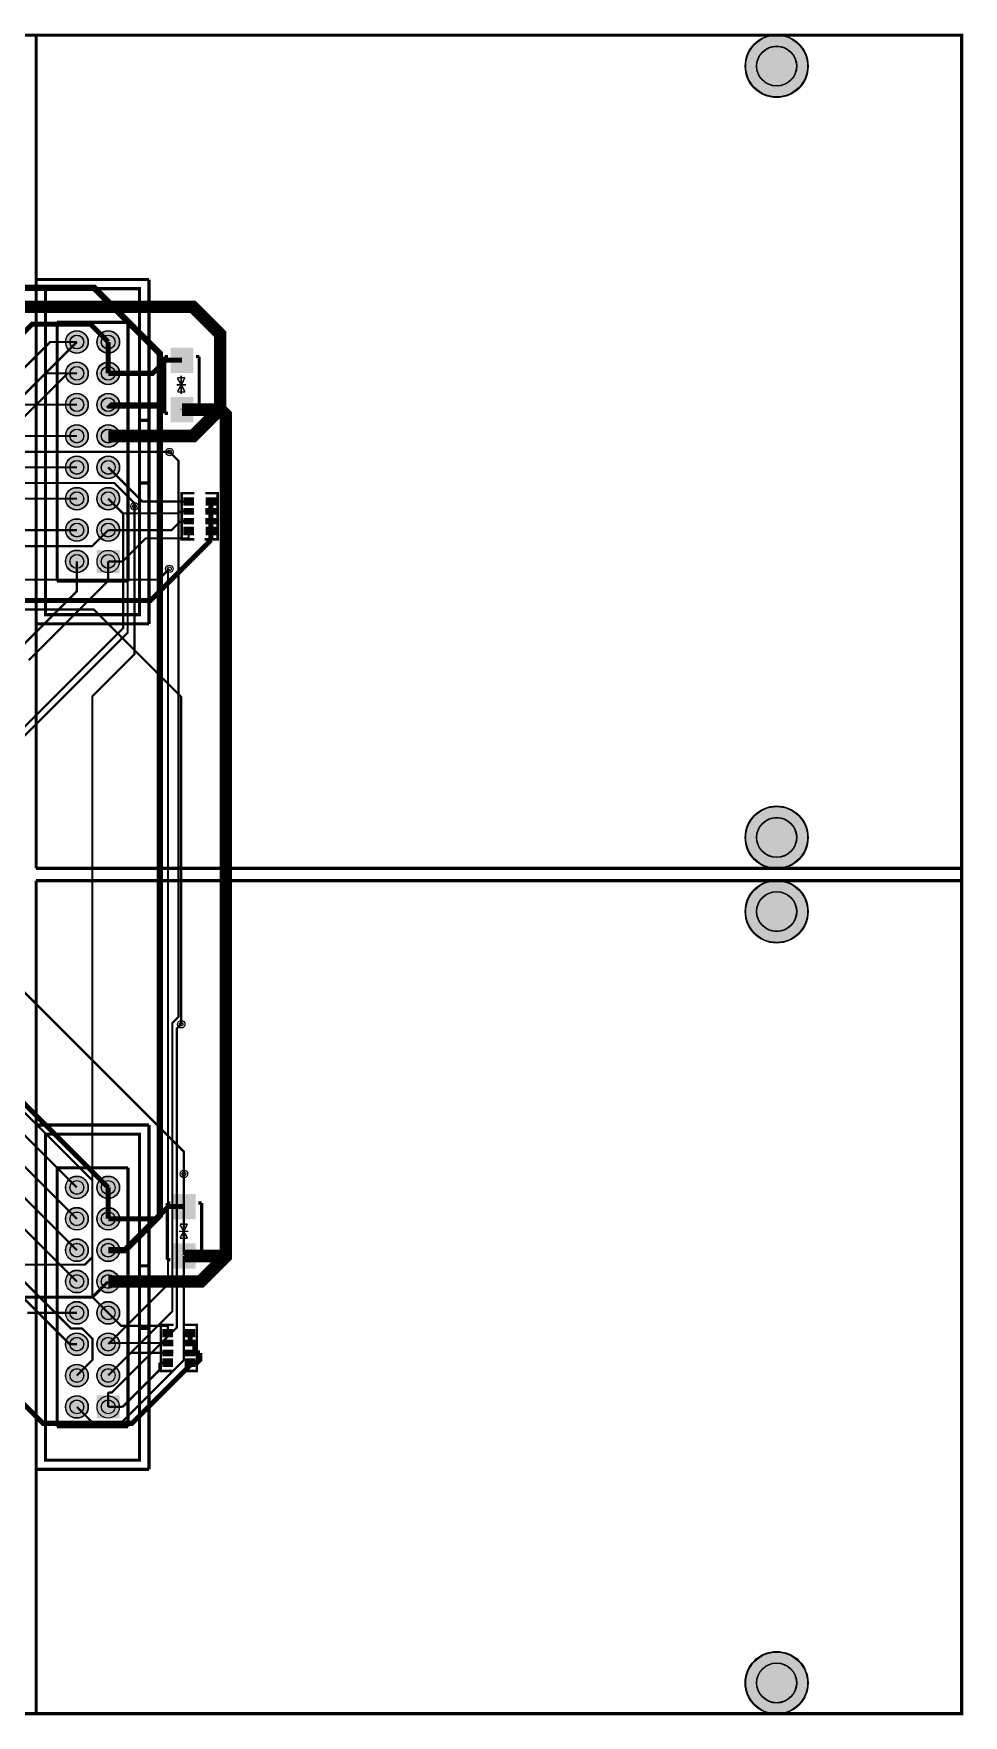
# Model space of a CAD drawing. Header units: millimetres. Extents: x 0 to 210, y -1 to 136.
# Drawn here: x 134.7 to 210.1, y -0.5 to 135.8 of the extents above; entities that cross this region are included whole.
import ezdxf

# ---------------------------------------------------------------- set-up
doc = ezdxf.new("R2010")
doc.units = ezdxf.units.MM
for name, color, linetype, true_color in [('BoardOutLine', 7, 'Continuous', 0xff00ff), ('BottomLayer', 7, 'Continuous', 0x0000ff), ('BottomSolderMaskLayer', 7, 'Continuous', 0xaa00ff), ('Hole', 7, 'Continuous', 0x222222), ('Multi-Layer', 7, 'Continuous', 0xc0c0c0), ('TopLayer', 7, 'Continuous', 0xff0000), ('TopPasteMaskLayer', 7, 'Continuous', 0x808080), ('TopSilkLayer', 7, 'Continuous', 0xffcc00), ('TopSolderMaskLayer', 7, 'Continuous', 0x800080)]:
    doc.layers.add(name, color=color, linetype=linetype, true_color=true_color)

msp = doc.modelspace()

# ---------------------------------------------------------------- hatches: boundary and pattern name
at = {"layer": 'BottomSolderMaskLayer'}
for points in [[(192.37437134874256, 133.1229108458217, 1), (197.47597155194296, 133.1229108458217, 1)], [(137.30127000253995, 110.76858013716026, 1), (139.15207010414017, 110.76858013716026, 1)], [(139.84127508255008, 110.76858013716026, 1), (141.6920751841503, 110.76858013716026, 1)], [(137.30127000253995, 108.22857505715012, 1), (139.15207010414017, 108.22857505715012, 1)], [(139.84127508255008, 108.22857505715012, 1), (141.6920751841503, 108.22857505715012, 1)], [(137.30127000253995, 105.68856997713988, 1), (139.15207010414017, 105.68856997713988, 1)], [(139.84127508255008, 105.68856997713988, 1), (141.6920751841503, 105.68856997713988, 1)], [(137.30127000253995, 103.14856489712975, 1), (139.15207010414017, 103.14856489712975, 1)], [(139.84127508255008, 103.14856489712975, 1), (141.6920751841503, 103.14856489712975, 1)], [(137.30127000253995, 100.60855981711961, 1), (139.15207010414017, 100.60855981711961, 1)], [(139.84127508255008, 100.60855981711961, 1), (141.6920751841503, 100.60855981711961, 1)], [(137.30127000253995, 98.06855473710948, 1), (139.15207010414017, 98.06855473710948, 1)], [(139.84127508255008, 98.06855473710948, 1), (141.6920751841503, 98.06855473710948, 1)], [(137.30127000253995, 95.52854965709923, 1), (139.15207010414017, 95.52854965709923, 1)], [(139.84127508255008, 95.52854965709923, 1), (141.6920751841503, 95.52854965709923, 1)], [(137.30127000253995, 92.9885445770891, 1), (139.15207010414017, 92.9885445770891, 1)], [(139.84127508254983, 92.06314452628908), (139.84127508254983, 93.91394462788924), (141.69207518415033, 93.91394462788924), (141.69207518415033, 92.06314452628908)], [(192.37437134874256, 70.6227838455676, 1), (197.47597155194296, 70.6227838455676, 1)], [(192.37437134874256, 64.61770383540761, 1), (197.47597155194296, 64.61770383540761, 1)], [(137.30127000253995, 42.26464312928624, 1), (139.15207010414017, 42.26464312928624, 1)], [(139.84127508255008, 42.26464312928624, 1), (141.6920751841503, 42.26464312928624, 1)], [(137.30127000253995, 39.72463804927611, 1), (139.15207010414017, 39.72463804927611, 1)], [(139.84127508255008, 39.72463804927611, 1), (141.6920751841503, 39.72463804927611, 1)], [(137.30127000253995, 37.18463296926598, 1), (139.15207010414017, 37.18463296926598, 1)], [(139.84127508255008, 37.18463296926598, 1), (141.6920751841503, 37.18463296926598, 1)], [(137.30127000253995, 34.64462788925573, 1), (139.15207010414017, 34.64462788925573, 1)], [(139.84127508255008, 34.64462788925573, 1), (141.6920751841503, 34.64462788925573, 1)], [(137.30127000253995, 32.1046228092456, 1), (139.15207010414017, 32.1046228092456, 1)], [(139.84127508255008, 32.1046228092456, 1), (141.6920751841503, 32.1046228092456, 1)], [(137.30127000253995, 29.564617729235465, 1), (139.15207010414017, 29.564617729235465, 1)], [(139.84127508255008, 29.564617729235465, 1), (141.6920751841503, 29.564617729235465, 1)], [(137.30127000253995, 27.024612649225332, 1), (139.15207010414017, 27.024612649225332, 1)], [(139.84127508255008, 27.024612649225332, 1), (141.6920751841503, 27.024612649225332, 1)], [(137.30127000253995, 24.484607569215086, 1), (139.15207010414017, 24.484607569215086, 1)], [(139.84127508254983, 23.55920751841495), (139.84127508254983, 25.41000762001522), (141.69207518415033, 25.41000762001522), (141.69207518415033, 23.55920751841495)], [(192.37360934721858, 2.1185928371857017, 1), (197.47520955041898, 2.1185928371857017, 1)]]:
    msp.add_hatch(color=256, dxfattribs=at).paths.add_polyline_path(points)
at = {"layer": 'Multi-Layer'}
for points in [[(137.32667005334005, 110.76858013716026, 1), (139.12667005334006, 110.76858013716026, 1)], [(139.86667513335018, 110.76858013716026, 1), (141.6666751333502, 110.76858013716026, 1)], [(137.32667005334005, 108.22857505715012, 1), (139.12667005334006, 108.22857505715012, 1)], [(139.86667513335018, 108.22857505715012, 1), (141.6666751333502, 108.22857505715012, 1)], [(137.32667005334005, 105.68856997713988, 1), (139.12667005334006, 105.68856997713988, 1)], [(139.86667513335018, 105.68856997713988, 1), (141.6666751333502, 105.68856997713988, 1)], [(137.32667005334005, 103.14856489712975, 1), (139.12667005334006, 103.14856489712975, 1)], [(139.86667513335018, 103.14856489712975, 1), (141.6666751333502, 103.14856489712975, 1)], [(137.32667005334005, 100.60855981711961, 1), (139.12667005334006, 100.60855981711961, 1)], [(139.86667513335018, 100.60855981711961, 1), (141.6666751333502, 100.60855981711961, 1)], [(137.32667005334005, 98.06855473710948, 1), (139.12667005334006, 98.06855473710948, 1)], [(139.86667513335018, 98.06855473710948, 1), (141.6666751333502, 98.06855473710948, 1)], [(137.32667005334005, 95.52854965709923, 1), (139.12667005334006, 95.52854965709923, 1)], [(139.86667513335018, 95.52854965709923, 1), (141.6666751333502, 95.52854965709923, 1)], [(137.32667005334005, 92.9885445770891, 1), (139.12667005334006, 92.9885445770891, 1)], [(139.8666751333501, 92.08854457708912), (139.8666751333501, 93.88854457708919), (141.66667513335028, 93.88854457708919), (141.66667513335028, 92.08854457708912)], [(137.32667005334005, 42.26464312928624, 1), (139.12667005334006, 42.26464312928624, 1)], [(139.86667513335018, 42.26464312928624, 1), (141.6666751333502, 42.26464312928624, 1)], [(137.32667005334005, 39.72463804927611, 1), (139.12667005334006, 39.72463804927611, 1)], [(139.86667513335018, 39.72463804927611, 1), (141.6666751333502, 39.72463804927611, 1)], [(137.32667005334005, 37.18463296926598, 1), (139.12667005334006, 37.18463296926598, 1)], [(139.86667513335018, 37.18463296926598, 1), (141.6666751333502, 37.18463296926598, 1)], [(137.32667005334005, 34.64462788925573, 1), (139.12667005334006, 34.64462788925573, 1)], [(139.86667513335018, 34.64462788925573, 1), (141.6666751333502, 34.64462788925573, 1)], [(137.32667005334005, 32.1046228092456, 1), (139.12667005334006, 32.1046228092456, 1)], [(139.86667513335018, 32.1046228092456, 1), (141.6666751333502, 32.1046228092456, 1)], [(137.32667005334005, 29.564617729235465, 1), (139.12667005334006, 29.564617729235465, 1)], [(139.86667513335018, 29.564617729235465, 1), (141.6666751333502, 29.564617729235465, 1)], [(137.32667005334005, 27.024612649225332, 1), (139.12667005334006, 27.024612649225332, 1)], [(139.86667513335018, 27.024612649225332, 1), (141.6666751333502, 27.024612649225332, 1)], [(137.32667005334005, 24.484607569215086, 1), (139.12667005334006, 24.484607569215086, 1)], [(139.8666751333501, 23.58460756921511), (139.8666751333501, 25.384607569215063), (141.66667513335028, 25.384607569215063), (141.66667513335028, 23.58460756921511)]]:
    msp.add_hatch(color=256, dxfattribs=at).paths.add_polyline_path(points)
at = {"layer": 'TopLayer'}
for points in [[(147.63568707137415, 110.28877317754643), (147.63568707137415, 108.28877317754632), (145.83568707137397, 108.28877317754632), (145.83568707137397, 110.28877317754643)], [(147.63568707137415, 106.28877317754643), (147.63568707137415, 104.28877317754632), (145.83568707137397, 104.28877317754632), (145.83568707137397, 106.28877317754643)], [(146.88351536703067, 97.5211836423673), (146.88351536703067, 98.17117094234186), (147.68351536703062, 98.17117094234186), (147.68351536703062, 97.5211836423673)], [(148.68346456692916, 97.5211836423673), (148.68346456692916, 98.17117094234186), (149.48346456692911, 98.17117094234186), (149.48346456692911, 97.5211836423673)], [(146.88351536703067, 96.79631699263393), (146.88351536703067, 97.29634239268478), (147.68351536703062, 97.29634239268478), (147.68351536703062, 96.79631699263393)], [(148.68346456692916, 96.79631699263393), (148.68346456692916, 97.29634239268478), (149.48346456692911, 97.29634239268478), (149.48346456692911, 96.79631699263393)], [(146.88351536703067, 95.99621539243083), (146.88351536703067, 96.49624079248156), (147.68351536703062, 96.49624079248156), (147.68351536703062, 95.99621539243083)], [(146.88351536703067, 95.12138684277363), (146.88351536703067, 95.7713741427483), (147.68351536703062, 95.7713741427483), (147.68351536703062, 95.12138684277363)], [(148.68346456692916, 95.99621539243083), (148.68346456692916, 96.49624079248156), (149.48346456692911, 96.49624079248156), (149.48346456692911, 95.99621539243083)], [(148.68346456692916, 95.12138684277363), (148.68346456692916, 95.7713741427483), (149.48346456692911, 95.7713741427483), (149.48346456692911, 95.12138684277363)], [(147.83888747777496, 41.708636017272056), (147.83888747777496, 39.708636017272056), (146.03888747777478, 39.708636017272056), (146.03888747777478, 41.708636017272056)], [(147.83888747777496, 37.708636017272056), (147.83888747777496, 35.70863601727194), (146.03888747777478, 35.70863601727194), (146.03888747777478, 37.708636017272056)], [(145.19441198882373, 30.13484886969775), (145.19441198882373, 30.784836169672303), (145.9944119888239, 30.784836169672303), (145.9944119888239, 30.13484886969775)], [(146.99436118872222, 30.13484886969775), (146.99436118872222, 30.784836169672303), (147.7943611887224, 30.784836169672303), (147.7943611887224, 30.13484886969775)], [(145.19441198882373, 29.40998221996449), (145.19441198882373, 29.91000762001522), (145.9944119888239, 29.91000762001522), (145.9944119888239, 29.40998221996449)], [(145.19441198882373, 28.60988061976127), (145.19441198882373, 29.109906019812), (145.9944119888239, 29.109906019812), (145.9944119888239, 28.60988061976127)], [(146.99436118872222, 29.40998221996449), (146.99436118872222, 29.91000762001522), (147.7943611887224, 29.91000762001522), (147.7943611887224, 29.40998221996449)], [(146.99436118872222, 28.60988061976127), (146.99436118872222, 29.109906019812), (147.7943611887224, 29.109906019812), (147.7943611887224, 28.60988061976127)], [(145.19441198882373, 27.73505207010419), (145.19441198882373, 28.38503937007863), (145.9944119888239, 28.38503937007863), (145.9944119888239, 27.73505207010419)], [(146.99436118872222, 27.73505207010419), (146.99436118872222, 28.38503937007863), (147.7943611887224, 28.38503937007863), (147.7943611887224, 27.73505207010419)]]:
    msp.add_hatch(color=256, dxfattribs=at).paths.add_polyline_path(points)
at = {"layer": 'TopPasteMaskLayer'}
for points in [[(147.63568707137415, 110.28877317754643), (147.63568707137415, 108.28877317754632), (145.83568707137397, 108.28877317754632), (145.83568707137397, 110.28877317754643)], [(147.63568707137415, 106.28877317754643), (147.63568707137415, 104.28877317754632), (145.83568707137397, 104.28877317754632), (145.83568707137397, 106.28877317754643)], [(146.88351536703067, 97.5211836423673), (146.88351536703067, 98.17117094234186), (147.68351536703062, 98.17117094234186), (147.68351536703062, 97.5211836423673)], [(148.68346456692916, 97.5211836423673), (148.68346456692916, 98.17117094234186), (149.48346456692911, 98.17117094234186), (149.48346456692911, 97.5211836423673)], [(146.88351536703067, 96.79631699263393), (146.88351536703067, 97.29634239268478), (147.68351536703062, 97.29634239268478), (147.68351536703062, 96.79631699263393)], [(148.68346456692916, 96.79631699263393), (148.68346456692916, 97.29634239268478), (149.48346456692911, 97.29634239268478), (149.48346456692911, 96.79631699263393)], [(146.88351536703067, 95.99621539243083), (146.88351536703067, 96.49624079248156), (147.68351536703062, 96.49624079248156), (147.68351536703062, 95.99621539243083)], [(146.88351536703067, 95.12138684277363), (146.88351536703067, 95.7713741427483), (147.68351536703062, 95.7713741427483), (147.68351536703062, 95.12138684277363)], [(148.68346456692916, 95.99621539243083), (148.68346456692916, 96.49624079248156), (149.48346456692911, 96.49624079248156), (149.48346456692911, 95.99621539243083)], [(148.68346456692916, 95.12138684277363), (148.68346456692916, 95.7713741427483), (149.48346456692911, 95.7713741427483), (149.48346456692911, 95.12138684277363)], [(147.83888747777496, 41.708636017272056), (147.83888747777496, 39.708636017272056), (146.03888747777478, 39.708636017272056), (146.03888747777478, 41.708636017272056)], [(147.83888747777496, 37.708636017272056), (147.83888747777496, 35.70863601727194), (146.03888747777478, 35.70863601727194), (146.03888747777478, 37.708636017272056)], [(145.19441198882373, 30.13484886969775), (145.19441198882373, 30.784836169672303), (145.9944119888239, 30.784836169672303), (145.9944119888239, 30.13484886969775)], [(146.99436118872222, 30.13484886969775), (146.99436118872222, 30.784836169672303), (147.7943611887224, 30.784836169672303), (147.7943611887224, 30.13484886969775)], [(145.19441198882373, 29.40998221996449), (145.19441198882373, 29.91000762001522), (145.9944119888239, 29.91000762001522), (145.9944119888239, 29.40998221996449)], [(145.19441198882373, 28.60988061976127), (145.19441198882373, 29.109906019812), (145.9944119888239, 29.109906019812), (145.9944119888239, 28.60988061976127)], [(146.99436118872222, 29.40998221996449), (146.99436118872222, 29.91000762001522), (147.7943611887224, 29.91000762001522), (147.7943611887224, 29.40998221996449)], [(146.99436118872222, 28.60988061976127), (146.99436118872222, 29.109906019812), (147.7943611887224, 29.109906019812), (147.7943611887224, 28.60988061976127)], [(145.19441198882373, 27.73505207010419), (145.19441198882373, 28.38503937007863), (145.9944119888239, 28.38503937007863), (145.9944119888239, 27.73505207010419)], [(146.99436118872222, 27.73505207010419), (146.99436118872222, 28.38503937007863), (147.7943611887224, 28.38503937007863), (147.7943611887224, 27.73505207010419)]]:
    msp.add_hatch(color=256, dxfattribs=at).paths.add_polyline_path(points)
at = {"layer": 'TopSolderMaskLayer'}
for points in [[(192.37437134874256, 133.1229108458217, 1), (197.47597155194296, 133.1229108458217, 1)], [(137.30127000253995, 110.76858013716026, 1), (139.15207010414017, 110.76858013716026, 1)], [(139.84127508255008, 110.76858013716026, 1), (141.6920751841503, 110.76858013716026, 1)], [(137.30127000253995, 108.22857505715012, 1), (139.15207010414017, 108.22857505715012, 1)], [(139.84127508255008, 108.22857505715012, 1), (141.6920751841503, 108.22857505715012, 1)], [(147.65854711709426, 110.31699545621325), (147.65854711709426, 108.2605508988795), (145.81282702565386, 108.2605508988795), (145.81282702565386, 110.31699545621325)], [(137.30127000253995, 105.68856997713988, 1), (139.15207010414017, 105.68856997713988, 1)], [(139.84127508255008, 105.68856997713988, 1), (141.6920751841503, 105.68856997713988, 1)], [(147.65854711709426, 106.31699545621325), (147.65854711709426, 104.2605508988795), (145.81282702565386, 104.2605508988795), (145.81282702565386, 106.31699545621325)], [(137.30127000253995, 103.14856489712975, 1), (139.15207010414017, 103.14856489712975, 1)], [(139.84127508255008, 103.14856489712975, 1), (141.6920751841503, 103.14856489712975, 1)], [(137.30127000253995, 100.60855981711961, 1), (139.15207010414017, 100.60855981711961, 1)], [(139.84127508255008, 100.60855981711961, 1), (141.6920751841503, 100.60855981711961, 1)], [(137.30127000253995, 98.06855473710948, 1), (139.15207010414017, 98.06855473710948, 1)], [(139.84127508255008, 98.06855473710948, 1), (141.6920751841503, 98.06855473710948, 1)], [(146.85225040668502, 97.50055456885116), (146.85225040668502, 98.19181614492254), (147.71477238706893, 98.19181614492254), (147.71477238706893, 97.50055456885116)], [(148.65220754689085, 97.50055456885116), (148.65220754689085, 98.19181614492254), (149.51472952727454, 98.19181614492254), (149.51472952727454, 97.50055456885116)], [(146.84287012444997, 96.78044921896287), (146.84287012444997, 97.31222629542037), (147.72415028701016, 97.31222629542037), (147.72415028701016, 96.78044921896287)], [(148.64282964694962, 96.78044921896287), (148.64282964694962, 97.31222629542037), (149.5241098095098, 97.31222629542037), (149.5241098095098, 96.78044921896287)], [(137.30127000253995, 95.52854965709923, 1), (139.15207010414017, 95.52854965709923, 1)], [(139.84127508255008, 95.52854965709923, 1), (141.6920751841503, 95.52854965709923, 1)], [(146.84287012444997, 95.98033148969523), (146.84287012444997, 96.51210856615262), (147.72415028701016, 96.51210856615262), (147.72415028701016, 95.98033148969523)], [(146.85225040668502, 95.10075776925748), (146.85225040668502, 95.79201934532898), (147.71477238706893, 95.79201934532898), (147.71477238706893, 95.10075776925748)], [(148.64282964694962, 95.98033148969523), (148.64282964694962, 96.51210856615262), (149.5241098095098, 96.51210856615262), (149.5241098095098, 95.98033148969523)], [(148.65220754689085, 95.10075776925748), (148.65220754689085, 95.79201934532898), (149.51472952727454, 95.79201934532898), (149.51472952727454, 95.10075776925748)], [(137.30127000253995, 92.9885445770891, 1), (139.15207010414017, 92.9885445770891, 1)], [(139.84127508254983, 92.06314452628908), (139.84127508254983, 93.91394462788924), (141.69207518415033, 93.91394462788924), (141.69207518415033, 92.06314452628908)], [(192.37437134874256, 70.6227838455676, 1), (197.47597155194296, 70.6227838455676, 1)], [(192.37437134874256, 64.61770383540761, 1), (197.47597155194296, 64.61770383540761, 1)], [(137.30127000253995, 42.26464312928624, 1), (139.15207010414017, 42.26464312928624, 1)], [(139.84127508255008, 42.26464312928624, 1), (141.6920751841503, 42.26464312928624, 1)], [(147.86174752349507, 41.73685829593887), (147.86174752349507, 39.680413738605125), (146.01602743205467, 39.680413738605125), (146.01602743205467, 41.73685829593887)], [(137.30127000253995, 39.72463804927611, 1), (139.15207010414017, 39.72463804927611, 1)], [(139.84127508255008, 39.72463804927611, 1), (141.6920751841503, 39.72463804927611, 1)], [(137.30127000253995, 37.18463296926598, 1), (139.15207010414017, 37.18463296926598, 1)], [(139.84127508255008, 37.18463296926598, 1), (141.6920751841503, 37.18463296926598, 1)], [(147.86174752349507, 37.73685829593887), (147.86174752349507, 35.680413738605125), (146.01602743205467, 35.680413738605125), (146.01602743205467, 37.73685829593887)], [(137.30127000253995, 34.64462788925573, 1), (139.15207010414017, 34.64462788925573, 1)], [(139.84127508255008, 34.64462788925573, 1), (141.6920751841503, 34.64462788925573, 1)], [(137.30127000253995, 32.1046228092456, 1), (139.15207010414017, 32.1046228092456, 1)], [(139.84127508255008, 32.1046228092456, 1), (141.6920751841503, 32.1046228092456, 1)], [(137.30127000253995, 29.564617729235465, 1), (139.15207010414017, 29.564617729235465, 1)], [(139.84127508255008, 29.564617729235465, 1), (141.6920751841503, 29.564617729235465, 1)], [(145.16314702847808, 30.114219796181487), (145.16314702847808, 30.805481372253098), (146.02566900886222, 30.805481372253098), (146.02566900886222, 30.114219796181487)], [(146.9631041686839, 30.114219796181487), (146.9631041686839, 30.805481372253098), (147.82562614906806, 30.805481372253098), (147.82562614906806, 30.114219796181487)], [(145.15376674624304, 29.39411444629343), (145.15376674624304, 29.925891522750703), (146.03504690880345, 29.925891522750703), (146.03504690880345, 29.39411444629343)], [(145.15376674624304, 28.59401284609021), (145.15376674624304, 29.125789922547597), (146.03504690880345, 29.125789922547597), (146.03504690880345, 28.59401284609021)], [(146.95372626874268, 29.39411444629343), (146.95372626874268, 29.925891522750703), (147.8350064313031, 29.925891522750703), (147.8350064313031, 29.39411444629343)], [(146.95372626874268, 28.59401284609021), (146.95372626874268, 29.125789922547597), (147.8350064313031, 29.125789922547597), (147.8350064313031, 28.59401284609021)], [(137.30127000253995, 27.024612649225332, 1), (139.15207010414017, 27.024612649225332, 1)], [(139.84127508255008, 27.024612649225332, 1), (141.6920751841503, 27.024612649225332, 1)], [(145.16314702847808, 27.714422996587928), (145.16314702847808, 28.405684572659425), (146.02566900886222, 28.405684572659425), (146.02566900886222, 27.714422996587928)], [(146.9631041686839, 27.714422996587928), (146.9631041686839, 28.405684572659425), (147.82562614906806, 28.405684572659425), (147.82562614906806, 27.714422996587928)], [(137.30127000253995, 24.484607569215086, 1), (139.15207010414017, 24.484607569215086, 1)], [(139.84127508254983, 23.55920751841495), (139.84127508254983, 25.41000762001522), (141.69207518415033, 25.41000762001522), (141.69207518415033, 23.55920751841495)], [(192.37360934721858, 2.1185928371857017, 1), (197.47520955041898, 2.1185928371857017, 1)]]:
    msp.add_hatch(color=256, dxfattribs=at).paths.add_polyline_path(points)

# ---------------------------------------------------------------- linework, layer by layer
at = {"layer": 'BoardOutLine', "const_width": 0.25400050800101603}
msp.add_lwpolyline([(-0.08600457200918754, 135.62519685039376), (209.9139954279908, 135.62519685039376), (209.9139954279908, -0.3748031496063504), (-0.08600457200918754, -0.3748031496063504), (-0.08600457200918754, 135.62519685039376)], close=True, dxfattribs=at)
at = {"layer": 'BottomLayer'}
for points, const_width in [([(62.68691897383792, 115.16278892557784), (139.6135128270255, 115.16278892557784), (144.95768351536685, 109.81861823723648), (144.95768351536685, 40.00403860807717), (142.13827787655578, 37.18463296926598), (140.7666751333502, 37.18463296926598)], 0.5080010160020321), ([(62.686944373888764, 115.16291592583184), (139.61353822707633, 115.16291592583184), (144.9577089154177, 109.81874523749048), (144.9577089154177, 105.61579883159766)], 0.40640081280162565), ([(138.2266954533909, 110.76870713741425), (136.06235712471425, 110.76870713741425), (95.85966471932943, 70.56601473202954), (95.85966471932943, 68.68107696215384), (94.58940817881626, 67.41082042164089)], 0.17780035560071122), ([(140.76670053340104, 108.22870205740412), (140.76670053340104, 110.76870713741425)], 0.40640081280162565), ([(138.2266954533909, 108.22870205740412), (135.70599441198874, 108.22870205740412), (98.39839979679937, 70.92110744221486), (98.39839979679937, 69.21701803403607), (97.12941325882639, 67.94803149606298), (97.12941325882639, 67.41082042164089)], 0.17780035560071122), ([(138.2266954533909, 105.68869697739399), (133.68034036068047, 105.68869697739399), (100.9394208788417, 72.94777749555499), (100.9394208788417, 68.68082296164596), (99.66941833883652, 67.41082042164089)], 0.17780035560071122), ([(144.95768351536685, 105.61572263144524), (140.8409702819406, 105.61572263144524), (140.76708153416303, 105.6896113792227)], 0.5080010160020321), ([(140.76670053340104, 105.68869697739399), (140.7674625349248, 105.68945897891797)], 0.40640081280162565), ([(144.9577089154177, 105.61579883159766), (144.9577089154177, 40.004165608331164), (142.1383032766064, 37.18475996951997), (140.76670053340104, 37.18475996951997)], 0.40640081280162565), ([(140.7674625349248, 105.68945897891797), (140.76720853441702, 105.68971297942596)], 0.40640081280162565), ([(144.9577089154177, 105.61579883159766), (140.84086868173745, 105.61579883159766), (140.7674625349248, 105.68945897891797)], 0.40640081280162565), ([(138.2266954533909, 103.14869189738374), (131.83528067056113, 103.14869189738374), (103.47942595885183, 74.79283718567433), (103.47942595885183, 68.68082296164596), (102.20942341884665, 67.41082042164089)], 0.17780035560071122), ([(145.73215646431277, 101.86167132334265), (146.4624079248158, 101.13141986283972), (146.4624079248158, 56.08265176530347), (145.96532893065773, 55.58557277114551), (145.96532893065773, 32.22336804673603), (140.76670053340104, 27.02473964947933)], 0.17780035560071122), ([(138.2266954533909, 100.60868681737361), (129.85229870459716, 100.60868681737361), (106.02070104140194, 76.77708915417838), (106.02070104140194, 68.68209296418581), (104.74942849885679, 67.41082042164089)], 0.17780035560071122), ([(140.76670053340104, 100.60868681737361), (142.32423164846318, 99.05115570231135), (142.32423164846318, 97.21651003302009), (142.33921767843526, 97.20152400304801), (142.33921767843526, 87.2205740411481), (122.52946405892794, 67.41082042164089)], 0.17780035560071122), ([(138.2266954533909, 98.06868173736348), (127.84798069596127, 98.06868173736348), (108.53886207772393, 78.75956311912626), (108.53886207772393, 74.50988061976125), (108.56096012192006, 74.48778257556512), (108.56096012192006, 68.68234696469392), (107.28943357886692, 67.41082042164089)], 0.17780035560071122), ([(140.76670053340104, 98.06868173736348), (141.98158496317, 96.85379730759462), (141.98158496317, 87.57820675641346), (123.08547117094236, 68.68209296418581), (121.26073152146296, 68.68209296418581), (119.98945897891781, 67.41082042164089)], 0.17780035560071122), ([(140.76670053340104, 32.104749809499594), (139.47993395986782, 33.391516383032695), (139.47993395986782, 82.04988569977138), (142.89751079502162, 85.46746253492506), (142.89751079502162, 97.45400050800095)], 0.17780035560071122), ([(140.76670053340104, 95.52867665735334), (139.46647193294393, 94.22844805689601), (132.21424942849876, 94.22844805689601), (121.25946151892299, 83.27366014732024), (121.25946151892299, 69.39583439166881), (120.54445008890002, 68.68082296164596), (118.71945643891263, 68.68082296164596), (117.44945389890768, 67.41082042164089)], 0.17780035560071122), ([(138.2266954533909, 92.9886715773431), (138.2266954533909, 90.56576073152155), (133.48780797561585, 85.8268732537465)], 0.17780035560071122), ([(140.76670053340104, 92.9886715773431), (140.76670053340104, 91.4242824485649), (134.32524765049538, 84.98282956565913)], 0.17780035560071122), ([(145.72072644145283, 92.38846837693677), (145.60795021590047, 92.2756921513843), (145.60795021590047, 34.405994411988786), (140.76670053340104, 29.564744729489462)], 0.17780035560071122), ([(109.11214122428237, 74.81112522225044), (111.10096520193042, 72.8223012446025), (111.10096520193042, 69.35671831343666), (111.77660655321301, 68.68107696215384), (112.93967487934947, 68.68107696215384), (113.63792227584463, 67.98282956565913), (113.63792227584463, 66.31226822453641), (116.37376174752353, 63.57642875285751), (116.37376174752353, 59.330556261112406), (115.795402590805, 58.75219710439421), (115.795402590805, 57.07604775209552), (138.2266954533909, 34.64475488950984)], 0.17780035560071122), ([(107.28943357886692, 69.95082550165102), (107.28943357886692, 69.32496824993655), (106.01943103886197, 68.05496570993148), (106.01943103886197, 64.39735839471678), (106.57670815341635, 63.84008128016262), (106.57670815341635, 60.634086868173654), (137.64605029210043, 29.564744729489462), (138.2266954533909, 29.564744729489462)], 0.17780035560071122), ([(109.82943865887705, 69.95082550165102), (111.09944119888223, 68.68082296164596), (111.09944119888223, 65.78242316484636), (113.99377698755393, 62.88808737617478), (113.99377698755393, 54.59395478790964), (137.750444500889, 30.837287274574464), (138.66332232664467, 30.837287274574464), (139.4951739903479, 30.00543561087113), (139.4951739903479, 28.29321818643632), (138.2266954533909, 27.02473964947933)], 0.17780035560071122), ([(120.8378206756413, 64.67955295910588), (121.44132588265165, 64.0760477520954), (121.44132588265165, 56.51013462026924), (138.2266954533909, 39.724765049530106)], 0.17780035560071122), ([(146.68211836423666, 55.49159258318525), (146.32270764541522, 55.1321818643637), (146.32270764541522, 30.91602743205476), (141.05829311658613, 25.651612903225896), (140.76670053340104, 25.651612903225896)], 0.17780035560071122), ([(146.89598679197366, 43.357480314960526), (146.89598679197366, 28.282550165100247), (141.84874269748525, 23.23530607061207), (139.4761239522477, 23.23530607061207), (138.2266954533909, 24.484734569469197)], 0.17780035560071122), ([(140.76670053340104, 39.724765049530106), (140.76670053340104, 42.26477012954024)], 0.40640081280162565), ([(140.76670053340104, 24.484734569469197), (140.76670053340104, 25.651612903225896)], 0.17780035560071122)]:
    msp.add_lwpolyline(points, dxfattribs=dict(at, const_width=const_width))
at = {"layer": 'BottomSolderMaskLayer'}
for centre, radius in [((194.92517145034276, 133.1229108458217), 2.550800101600203), ((194.92418084836163, 133.12296164592328), 1.63251206502413), ((138.22667005334006, 110.76858013716026), 0.9254000508001016), ((138.22667005334006, 110.76858013716026), 0.5655353117157847), ((140.7666751333502, 110.76858013716026), 0.9254000508001016), ((140.7666751333502, 110.76858013716026), 0.5655353117157847), ((138.22667005334006, 108.22857505715012), 0.9254000508001016), ((140.7666751333502, 108.22857505715012), 0.9254000508001016), ((138.22667005334006, 108.22857505715012), 0.5655353117157847), ((140.7666751333502, 108.22857505715012), 0.5655353117157847), ((138.22667005334006, 105.68856997713988), 0.9254000508001016), ((140.7666751333502, 105.68856997713988), 0.9254000508001016), ((138.22667005334006, 105.68856997713988), 0.5655353117157847), ((140.7666751333502, 105.68856997713988), 0.5655353117157847), ((138.22667005334006, 103.14856489712975), 0.9254000508001016), ((138.22667005334006, 103.14856489712975), 0.5655353117157847), ((140.7666751333502, 103.14856489712975), 0.9254000508001016), ((140.7666751333502, 103.14856489712975), 0.5655353117157847), ((138.22667005334006, 100.60855981711961), 0.9254000508001016), ((138.22667005334006, 100.60855981711961), 0.5655353117157847), ((140.7666751333502, 100.60855981711961), 0.9254000508001016), ((140.7666751333502, 100.60855981711961), 0.5655353117157847), ((138.22667005334006, 98.06855473710948), 0.9254000508001016), ((138.22667005334006, 98.06855473710948), 0.5655353117157847), ((140.7666751333502, 98.06855473710948), 0.9254000508001016), ((140.7666751333502, 98.06855473710948), 0.5655353117157847), ((138.22667005334006, 95.52854965709923), 0.9254000508001016), ((138.22667005334006, 95.52854965709923), 0.5655353117157847), ((140.7666751333502, 95.52854965709923), 0.9254000508001016), ((140.7666751333502, 95.52854965709923), 0.5655353117157847), ((138.22667005334006, 92.9885445770891), 0.9254000508001016), ((138.22667005334006, 92.9885445770891), 0.5655353117157847), ((140.7666751333502, 92.9885445770891), 0.5655353117157847), ((194.92517145034276, 70.6227838455676), 2.550800101600203), ((194.92418084836163, 70.62283464566929), 1.63251206502413), ((194.92517145034276, 64.61770383540761), 2.550800101600203), ((194.92425704851394, 64.61762763525519), 1.63251206502413), ((138.22667005334006, 42.26464312928624), 0.9254000508001016), ((138.22667005334006, 42.26464312928624), 0.5655353117157847), ((140.7666751333502, 42.26464312928624), 0.9254000508001016), ((140.7666751333502, 42.26464312928624), 0.5655353117157847), ((138.22667005334006, 39.72463804927611), 0.9254000508001016), ((138.22667005334006, 39.72463804927611), 0.5655353117157847), ((140.7666751333502, 39.72463804927611), 0.9254000508001016), ((140.7666751333502, 39.72463804927611), 0.5655353117157847), ((138.22667005334006, 37.18463296926598), 0.9254000508001016), ((138.22667005334006, 37.18463296926598), 0.5655353117157847), ((140.7666751333502, 37.18463296926598), 0.9254000508001016), ((140.7666751333502, 37.18463296926598), 0.5655353117157847), ((138.22667005334006, 34.64462788925573), 0.9254000508001016), ((140.7666751333502, 34.64462788925573), 0.9254000508001016), ((138.22667005334006, 34.64462788925573), 0.5655353117157847), ((140.7666751333502, 34.64462788925573), 0.5655353117157847), ((138.22667005334006, 32.1046228092456), 0.9254000508001016), ((140.7666751333502, 32.1046228092456), 0.9254000508001016), ((138.22667005334006, 32.1046228092456), 0.5655353117157847), ((140.7666751333502, 32.1046228092456), 0.5655353117157847), ((138.22667005334006, 29.564617729235465), 0.9254000508001016), ((138.22667005334006, 29.564617729235465), 0.5655353117157847), ((140.7666751333502, 29.564617729235465), 0.9254000508001016), ((140.7666751333502, 29.564617729235465), 0.5655353117157847), ((138.22667005334006, 27.024612649225332), 0.9254000508001016), ((138.22667005334006, 27.024612649225332), 0.5655353117157847), ((140.7666751333502, 27.024612649225332), 0.9254000508001016), ((140.7666751333502, 27.024612649225332), 0.5655353117157847), ((138.22667005334006, 24.484607569215086), 0.9254000508001016), ((138.22667005334006, 24.484607569215086), 0.5655353117157847), ((140.7666751333502, 24.484607569215086), 0.5655353117157847), ((194.92440944881878, 2.1185928371857017), 2.550800101600203), ((194.92349504698996, 2.118516637033281), 1.63251206502413)]:
    msp.add_circle(centre, radius, dxfattribs=at)
at = {"layer": 'Hole'}
for centre in [(145.73213106426192, 101.86154432308865), (142.89748539497077, 97.45387350774695), (145.72070104140198, 92.38834137668277), (146.6820929641858, 55.49146558293114), (146.8959613919228, 43.35735331470664)]:
    msp.add_circle(centre, 0.15240030480060962, dxfattribs=at)
at = {"layer": 'Multi-Layer'}
for centre, radius in [((194.92517145034276, 133.1229108458217), 2.5), ((194.92418084836163, 133.12296164592328), 1.6), ((138.22667005334006, 110.76858013716026), 0.9000000000000001), ((138.22667005334006, 110.76858013716026), 0.5500127000254001), ((140.7666751333502, 110.76858013716026), 0.9000000000000001), ((140.7666751333502, 110.76858013716026), 0.5500127000254001), ((138.22667005334006, 108.22857505715012), 0.9000000000000001), ((140.7666751333502, 108.22857505715012), 0.9000000000000001), ((138.22667005334006, 108.22857505715012), 0.5500127000254001), ((140.7666751333502, 108.22857505715012), 0.5500127000254001), ((138.22667005334006, 105.68856997713988), 0.9000000000000001), ((140.7666751333502, 105.68856997713988), 0.9000000000000001), ((138.22667005334006, 105.68856997713988), 0.5500127000254001), ((140.7666751333502, 105.68856997713988), 0.5500127000254001), ((138.22667005334006, 103.14856489712975), 0.9000000000000001), ((138.22667005334006, 103.14856489712975), 0.5500127000254001), ((140.7666751333502, 103.14856489712975), 0.9000000000000001), ((140.7666751333502, 103.14856489712975), 0.5500127000254001), ((138.22667005334006, 100.60855981711961), 0.9000000000000001), ((138.22667005334006, 100.60855981711961), 0.5500127000254001), ((140.7666751333502, 100.60855981711961), 0.9000000000000001), ((140.7666751333502, 100.60855981711961), 0.5500127000254001), ((145.73213106426192, 101.86154432308865), 0.30480060960121924), ((138.22667005334006, 98.06855473710948), 0.9000000000000001), ((138.22667005334006, 98.06855473710948), 0.5500127000254001), ((140.7666751333502, 98.06855473710948), 0.9000000000000001), ((140.7666751333502, 98.06855473710948), 0.5500127000254001), ((142.89748539497077, 97.45387350774695), 0.30480060960121924), ((138.22667005334006, 95.52854965709923), 0.9000000000000001), ((138.22667005334006, 95.52854965709923), 0.5500127000254001), ((140.7666751333502, 95.52854965709923), 0.9000000000000001), ((140.7666751333502, 95.52854965709923), 0.5500127000254001), ((138.22667005334006, 92.9885445770891), 0.9000000000000001), ((138.22667005334006, 92.9885445770891), 0.5500127000254001), ((140.7666751333502, 92.9885445770891), 0.5500127000254001), ((145.72070104140198, 92.38834137668277), 0.30480060960121924), ((194.92517145034276, 70.6227838455676), 2.5), ((194.92418084836163, 70.62283464566929), 1.6), ((194.92517145034276, 64.61770383540761), 2.5), ((194.92425704851394, 64.61762763525519), 1.6), ((146.6820929641858, 55.49146558293114), 0.30480060960121924), ((146.8959613919228, 43.35735331470664), 0.30480060960121924), ((138.22667005334006, 42.26464312928624), 0.9000000000000001), ((138.22667005334006, 42.26464312928624), 0.5500127000254001), ((140.7666751333502, 42.26464312928624), 0.9000000000000001), ((140.7666751333502, 42.26464312928624), 0.5500127000254001), ((138.22667005334006, 39.72463804927611), 0.9000000000000001), ((138.22667005334006, 39.72463804927611), 0.5500127000254001), ((140.7666751333502, 39.72463804927611), 0.9000000000000001), ((140.7666751333502, 39.72463804927611), 0.5500127000254001), ((138.22667005334006, 37.18463296926598), 0.9000000000000001), ((138.22667005334006, 37.18463296926598), 0.5500127000254001), ((140.7666751333502, 37.18463296926598), 0.9000000000000001), ((140.7666751333502, 37.18463296926598), 0.5500127000254001), ((138.22667005334006, 34.64462788925573), 0.9000000000000001), ((140.7666751333502, 34.64462788925573), 0.9000000000000001), ((138.22667005334006, 34.64462788925573), 0.5500127000254001), ((140.7666751333502, 34.64462788925573), 0.5500127000254001), ((138.22667005334006, 32.1046228092456), 0.9000000000000001), ((140.7666751333502, 32.1046228092456), 0.9000000000000001), ((138.22667005334006, 32.1046228092456), 0.5500127000254001), ((140.7666751333502, 32.1046228092456), 0.5500127000254001), ((138.22667005334006, 29.564617729235465), 0.9000000000000001), ((138.22667005334006, 29.564617729235465), 0.5500127000254001), ((140.7666751333502, 29.564617729235465), 0.9000000000000001), ((140.7666751333502, 29.564617729235465), 0.5500127000254001), ((138.22667005334006, 27.024612649225332), 0.9000000000000001), ((138.22667005334006, 27.024612649225332), 0.5500127000254001), ((140.7666751333502, 27.024612649225332), 0.9000000000000001), ((140.7666751333502, 27.024612649225332), 0.5500127000254001), ((138.22667005334006, 24.484607569215086), 0.9000000000000001), ((138.22667005334006, 24.484607569215086), 0.5500127000254001), ((140.7666751333502, 24.484607569215086), 0.5500127000254001), ((194.92440944881878, 2.1185928371857017), 2.5), ((194.92349504698996, 2.118516637033281), 1.6)]:
    msp.add_circle(centre, radius, dxfattribs=at)
at = {"layer": 'TopLayer'}
for points, const_width in [([(133.045466090932, 113.43662687325377), (133.22326644653276, 113.61442722885442), (147.6250952501905, 113.61442722885442), (149.83489966979937, 111.40462280924555), (149.83489966979937, 105.33401066802128), (147.6494538989075, 103.14856489712975), (140.7666751333502, 103.14856489712975)], 1.0160020320040641), ([(133.045593091186, 113.43672847345692), (133.22339344678676, 113.61452882905769), (147.6252222504445, 113.61452882905769), (149.83502667005337, 111.40472440944882), (149.83502667005337, 105.33411226822443)], 0.25400050800101603), ([(140.76670053340104, 110.76870713741425), (139.3272796545591, 112.20812801625596), (134.6010922021842, 112.20812801625596), (131.18122936245845, 108.78826517653033), (121.90665481330939, 108.78826517653033), (109.06819913639833, 95.94980949961894)], 0.40640081280162565), ([(114.267843535687, 95.73162306324616), (123.1896113792227, 95.73162306324616), (138.2266954533909, 110.76870713741425)], 0.17780035560071122), ([(140.76670053340104, 108.22870205740412), (144.36893573787142, 108.22870205740412), (145.4291338582675, 109.28890017780031)], 0.40640081280162565), ([(146.7357124714249, 109.28890017780031), (145.4291338582675, 109.28890017780031)], 0.40640081280162565), ([(113.61811023622045, 93.54772669545343), (113.61988823977617, 93.54594869189737), (122.79235458470907, 93.54594869189737), (137.47510795021594, 108.22870205740412), (138.2266954533909, 108.22870205740412)], 0.17780035560071122), ([(149.83489966979937, 105.33401066802128), (150.29210058420108, 104.87680975361957), (150.29210058420108, 36.67767335534677), (148.26007112014213, 34.645643891287705), (140.76718313436618, 34.645643891287705)], 1.0160020320040641), ([(149.7908305816611, 105.28991617983229), (147.64935229870434, 103.14869189738374), (140.76670053340104, 103.14869189738374)], 0.25400050800101603), ([(149.83489966979937, 105.33401066802128), (149.79070358140712, 105.28981457962914), (146.7360934721869, 105.28981457962914)], 1.0160020320040641), ([(146.7357124714249, 105.28890017780031), (146.7362204724409, 105.2894081788163), (146.7362204724409, 105.28991617983229)], 0.25400050800101603), ([(149.7908305816611, 105.28991617983229), (146.7362204724409, 105.28991617983229)], 0.25400050800101603), ([(149.83502667005337, 105.33411226822443), (149.7908305816611, 105.28991617983229)], 0.25400050800101603), ([(149.83502667005337, 105.33411226822443), (149.7908305816611, 105.28991617983229)], 0.25400050800101603), ([(149.83502667005337, 105.33411226822443), (150.29222758445508, 104.87691135382272), (150.29222758445508, 36.67777495554992)], 0.25400050800101603), ([(126.14668529337041, 94.1464058928118), (125.19748539497073, 94.1464058928118), (124.85890271780545, 94.48498856997719), (124.85890271780545, 95.0399796799594), (131.6805943611887, 101.86167132334265), (145.73215646431277, 101.86167132334265)], 0.17780035560071122), ([(147.28333756667507, 97.84617729235458), (143.52921005842018, 97.84617729235458), (140.76670053340104, 100.60868681737361)], 0.17780035560071122), ([(142.89751079502162, 97.45400050800095), (142.89751079502162, 97.70673101346199), (141.26555753111484, 99.33868427736854), (132.4522479044956, 99.33868427736854), (128.12255524511056, 95.00899161798327), (128.12255524511056, 94.38897637795276), (128.3651257302513, 94.1464058928118), (129.37249174498334, 94.1464058928118)], 0.17780035560071122), ([(140.76670053340104, 98.06868173736348), (141.95466090932155, 96.88072136144262), (146.45097790195564, 96.88072136144262), (146.61658623317226, 97.04632969265936)], 0.17780035560071122), ([(147.28333756667507, 97.04632969265936), (146.61658623317226, 97.04632969265936)], 0.17780035560071122), ([(149.0834391668784, 97.04632969265936), (149.0834391668784, 97.84617729235458)], 0.40640081280162565), ([(149.0834391668784, 96.24622809245614), (149.0834391668784, 97.04632969265936)], 0.40640081280162565), ([(138.2266954533909, 95.52867665735334), (129.46647193294393, 95.52867665735334), (128.76339852679712, 94.82560325120653)], 0.17780035560071122), ([(146.61658623317226, 96.24622809245614), (145.89903479806958, 95.52867665735334), (140.76670053340104, 95.52867665735334)], 0.17780035560071122), ([(147.28333756667507, 96.24622809245614), (146.61658623317226, 96.24622809245614)], 0.17780035560071122), ([(147.28333756667507, 95.44638049276091), (147.28333756667507, 94.8545593091186)], 0.17780035560071122), ([(149.0834391668784, 96.24622809245614), (149.0834391668784, 95.44638049276091)], 0.40640081280162565), ([(149.0834391668784, 95.44638049276091), (149.0834391668784, 94.71485902971801)], 0.40640081280162565), ([(114.267843535687, 89.82611125222252), (144.1946913893828, 89.82611125222252), (149.0834391668784, 94.71485902971801)], 0.40640081280162565), ([(147.28333756667507, 94.8545593091186), (143.7994665989329, 94.8545593091186), (141.93357886715762, 92.9886715773431)], 0.17780035560071122), ([(140.76670053340104, 92.9886715773431), (141.93357886715762, 92.9886715773431)], 0.17780035560071122), ([(130.67246634493267, 91.50937261874526), (144.8416306832612, 91.50937261874526), (145.72072644145283, 92.38846837693677)], 0.17780035560071122), ([(146.68211836423666, 55.49159258318525), (146.68211836423666, 82.01635763271531), (139.60261620523238, 89.09585979171959), (124.93357886715762, 89.09585979171959), (124.93357886715762, 89.09611379222758)], 0.17780035560071122), ([(112.36944373888741, 69.95082550165102), (111.09944119888223, 68.68082296164596), (111.09944119888223, 66.6465328930658), (111.62115824231637, 66.12481584963166), (125.93129286258568, 66.12481584963166), (146.89598679197366, 45.160121920243796), (146.89598679197366, 43.357480314960526)], 0.17780035560071122), ([(130.30797561595114, 34.38897637795276), (131.92316484632966, 36.004165608331164), (138.8649987299973, 36.004165608331164), (139.47993395986782, 36.619100838201575), (139.47993395986782, 42.84998729997449), (125.30721361442716, 57.02270764541527), (125.30721361442716, 59.83703327406647), (125.25082550165075, 59.89342138684276)], 0.17780035560071122), ([(140.76670053340104, 42.26477012954024), (126.50558801117609, 56.5258826517653), (126.50558801117609, 59.8822453644907)], 0.40640081280162565), ([(138.2266954533909, 42.26477012954024), (122.41948183896352, 58.071983743967394), (111.10706121412227, 58.071983743967394), (111.05524511048998, 58.02016764033533)], 0.17780035560071122), ([(101.55664211328417, 49.42453644907289), (125.98691897383787, 49.42453644907289), (138.2266954533909, 37.18475996951997)], 0.17780035560071122), ([(140.76670053340104, 39.724765049530106), (144.6483362966726, 39.724765049530106), (145.63233426466832, 40.70876301752605)], 0.40640081280162565), ([(146.93891287782571, 40.70876301752605), (145.63233426466832, 40.70876301752605)], 0.40640081280162565), ([(150.29222758445508, 36.67777495554992), (148.25996951993898, 34.645770891541815), (140.76720853441702, 34.645770891541815)], 0.25400050800101603), ([(150.29210058420108, 36.67767335534677), (150.26009652019297, 36.70967741935476), (146.93929387858748, 36.70967741935476)], 1.0160020320040641), ([(146.93891287782571, 36.70876301752594), (146.93942087884147, 36.70927101854204), (146.93942087884147, 36.70977901955803)], 0.25400050800101603), ([(150.29222758445508, 36.67777495554992), (150.26022352044697, 36.70977901955803), (146.93942087884147, 36.70977901955803)], 0.25400050800101603), ([(126.06007112014231, 31.66126492252988), (127.62090424180838, 33.22209804419606), (132.09918719837424, 33.22209804419606), (132.25234950469894, 33.37526035052076), (139.49720599441207, 33.37526035052076), (140.76670053340104, 34.64475488950984)], 0.25400050800101603), ([(140.76720853441702, 34.645770891541815), (140.76720853441702, 34.64526289052583), (140.76670053340104, 34.64475488950984)], 0.25400050800101603), ([(147.59601219202432, 28.060045720091466), (142.6884683769365, 23.15250190500376), (135.48475996951993, 23.15250190500376), (127.33007366014726, 31.307188214376424)], 0.40640081280162565), ([(138.2266954533909, 32.104749809499594), (134.2172974345949, 32.104749809499594)], 0.17780035560071122), ([(145.59423418846836, 31.051917703835443), (141.81953263906507, 31.051917703835443), (140.76670053340104, 32.104749809499594)], 0.17780035560071122), ([(145.59423418846836, 30.459842519685026), (145.59423418846836, 31.051917703835443)], 0.17780035560071122), ([(147.39433578867147, 30.459842519685026), (147.39433578867147, 29.72832105664213)], 0.40640081280162565), ([(145.59423418846836, 29.659994919989913), (140.86195072390137, 29.659994919989913), (140.76670053340104, 29.564744729489462)], 0.17780035560071122), ([(145.59423418846836, 28.859893319786693), (142.6018542037084, 28.859893319786693), (140.76670053340104, 27.02473964947933)], 0.17780035560071122), ([(147.79768859537694, 29.659994919989913), (147.72936245872484, 29.72832105664213), (147.39433578867147, 29.72832105664213)], 0.40640081280162565), ([(147.39433578867147, 29.659994919989913), (147.79768859537694, 29.659994919989913)], 0.40640081280162565), ([(147.39433578867147, 28.859893319786693), (147.79768859537694, 28.859893319786693)], 0.40640081280162565), ([(147.59601219202432, 28.060045720091466), (147.9391668783337, 28.060045720091466), (148.20104140208286, 28.32192024384051), (148.20104140208286, 28.859893319786693)], 0.40640081280162565), ([(147.79768859537694, 28.859893319786693), (147.79768859537694, 29.659994919989913)], 0.40640081280162565), ([(147.79768859537694, 28.859893319786693), (148.20104140208286, 28.859893319786693)], 0.40640081280162565), ([(141.93357886715762, 24.484734569469197), (144.92748285496577, 27.478638557277122), (144.92748285496577, 28.060045720091466)], 0.17780035560071122), ([(145.59423418846836, 28.060045720091466), (144.92748285496577, 28.060045720091466)], 0.17780035560071122), ([(147.39433578867147, 28.060045720091466), (147.59601219202432, 28.060045720091466)], 0.40640081280162565), ([(140.76670053340104, 24.484734569469197), (141.93357886715762, 24.484734569469197)], 0.17780035560071122)]:
    msp.add_lwpolyline(points, dxfattribs=dict(at, const_width=const_width))
at = {"layer": 'TopSilkLayer'}
for points, const_width in [([(209.92514605029191, 135.6240792481584), (134.92514605029191, 135.6240792481584)], 0.25400050800101603), ([(134.92514605029191, 135.6240792481584), (134.92514605029191, 68.12407924815841)], 0.25400050800101603), ([(209.92514605029191, 68.12407924815841), (209.92514605029191, 135.6240792481584)], 0.25400050800101603), ([(134.92466344932677, 115.82860045720088), (144.06868173736325, 115.82860045720088)], 0.25400050800101603), ([(134.92466344932677, 115.82860045720088), (134.92466344932677, 87.92852425704848)], 0.25400050800101603), ([(144.06868173736325, 115.82860045720088), (144.06868173736325, 87.92852425704848)], 0.25400050800101603), ([(136.62514605029196, 91.38407416814823), (136.62514605029196, 112.36405892811786)], 0.25400050800101603), ([(136.62514605029196, 112.36405892811786), (142.36515113030214, 112.36405892811786)], 0.25400050800101603), ([(142.36515113030214, 112.36405892811786), (142.36515113030214, 91.38407416814823)], 0.25400050800101603), ([(145.33568707137397, 109.58877317754639), (145.33568707137397, 104.98877317754636)], 0.25400050800101603), ([(145.60454660909295, 109.58877317754639), (145.33568707137397, 109.58877317754639)], 0.25400050800101603), ([(148.13568707137415, 109.58877317754639), (147.86682753365494, 109.58877317754639)], 0.25400050800101603), ([(148.13568707137415, 109.58877317754639), (148.13568707137415, 104.98877317754636)], 0.25400050800101603), ([(146.97569215138424, 107.8787655575311), (146.3756921513841, 107.8787655575311)], 0.12700025400050802), ([(146.3756921513841, 107.81877063754132), (146.68669037338054, 107.29077978155954)], 0.12700025400050802), ([(146.67569215138428, 108.04876809753614), (146.67569215138428, 106.55877571755138)], 0.12700025400050802), ([(146.97569215138424, 107.8787655575311), (146.68669037338054, 107.29077978155954)], 0.12700025400050802), ([(146.68669037338054, 107.29077978155954), (146.30568961137897, 107.29077978155954)], 0.12700025400050802), ([(146.3856743713486, 106.74876809753619), (146.68669037338054, 107.29077978155954)], 0.12700025400050802), ([(146.98567437134852, 106.7187706375413), (146.3856743713486, 106.7187706375413)], 0.12700025400050802), ([(146.98567437134852, 106.7187706375413), (146.68669037338054, 107.29077978155954)], 0.12700025400050802), ([(146.68669037338054, 107.29077978155954), (147.06769113538212, 107.29077978155954)], 0.12700025400050802), ([(145.60454660909295, 104.98877317754636), (145.33568707137397, 104.98877317754636)], 0.25400050800101603), ([(148.13568707137415, 104.98877317754636), (147.86682753365494, 104.98877317754636)], 0.25400050800101603), ([(147.7335280670559, 94.77632715265429), (146.71371602743216, 94.77632715265429), (146.71346202692393, 98.51623063246132), (147.75377190754375, 98.51623063246132)], 0.2), ([(148.63350266700513, 98.51584963169921), (149.63327406654798, 98.51584963169921), (149.63352806705598, 94.7759461518923), (148.59339598679185, 94.7759461518923)], 0.2), ([(142.36515113030214, 91.38407416814823), (136.62514605029196, 91.38407416814823)], 0.25400050800101603), ([(134.92466344932677, 87.92852425704848), (144.06868173736325, 87.92852425704848)], 0.25400050800101603), ([(134.92514605029191, 68.12407924815841), (209.92514605029191, 68.12407924815841)], 0.25400050800101603), ([(209.92514605029191, 67.11760223520446), (134.92514605029191, 67.11760223520446)], 0.25400050800101603), ([(134.92514605029191, 67.11760223520446), (134.92514605029191, -0.38239776479554166)], 0.25400050800101603), ([(209.92514605029191, -0.38239776479554166), (209.92514605029191, 67.11760223520446)], 0.25400050800101603), ([(134.92466344932677, 47.32466344932686), (144.06868173736325, 47.32466344932686)], 0.25400050800101603), ([(134.92466344932677, 47.32466344932686), (134.92466344932677, 19.424587249174465)], 0.25400050800101603), ([(144.06868173736325, 47.32466344932686), (144.06868173736325, 19.424587249174465)], 0.25400050800101603), ([(136.62514605029196, 22.87759715519428), (136.62514605029196, 43.857581915163905)], 0.25400050800101603), ([(136.62514605029196, 43.857581915163905), (142.36515113030214, 43.857581915163905)], 0.25400050800101603), ([(142.36515113030214, 43.857581915163905), (142.36515113030214, 22.87759715519428)], 0.25400050800101603), ([(145.53888747777478, 41.00863601727201), (145.53888747777478, 36.40863601727199)], 0.25400050800101603), ([(145.807747015494, 41.00863601727201), (145.53888747777478, 41.00863601727201)], 0.25400050800101603), ([(148.33888747777496, 41.00863601727201), (148.07002794005575, 41.00863601727201)], 0.25400050800101603), ([(148.33888747777496, 41.00863601727201), (148.33888747777496, 36.40863601727199)], 0.25400050800101603), ([(146.87889255778487, 39.46863093726188), (146.87889255778487, 37.97863855727701)], 0.12700025400050802), ([(146.88989077978135, 38.710642621285274), (146.50889001778, 38.710642621285274)], 0.12700025400050802), ([(147.17889255778505, 39.29862839725672), (146.5788925577849, 39.29862839725672)], 0.12700025400050802), ([(146.5788925577849, 39.238633477266944), (146.88989077978135, 38.710642621285274)], 0.12700025400050802), ([(146.58887477774942, 38.16863093726181), (146.88989077978135, 38.710642621285274)], 0.12700025400050802), ([(147.18887477774933, 38.138633477267035), (146.58887477774942, 38.138633477267035)], 0.12700025400050802), ([(147.17889255778505, 39.29862839725672), (146.88989077978135, 38.710642621285274)], 0.12700025400050802), ([(147.18887477774933, 38.138633477267035), (146.88989077978135, 38.710642621285274)], 0.12700025400050802), ([(146.88989077978135, 38.710642621285274), (147.27089154178293, 38.710642621285274)], 0.12700025400050802), ([(145.807747015494, 36.40863601727199), (145.53888747777478, 36.40863601727199)], 0.25400050800101603), ([(148.33888747777496, 36.40863601727199), (148.07002794005575, 36.40863601727199)], 0.25400050800101603), ([(146.0444246888494, 27.389992379984733), (145.02461264922522, 27.389992379984733), (145.024358648717, 31.129895859791645), (146.06466852933704, 31.129895859791645)], 0.2), ([(146.94439928879842, 31.12951485902977), (147.94417068834127, 31.12951485902977), (147.94442468884927, 27.389611379222742), (146.90429260858514, 27.389611379222742)], 0.2), ([(142.36515113030214, 22.87759715519428), (136.62514605029196, 22.87759715519428)], 0.25400050800101603), ([(134.92466344932677, 19.424587249174465), (144.06868173736325, 19.424587249174465)], 0.25400050800101603), ([(134.92514605029191, -0.38239776479554166), (209.92514605029191, -0.38239776479554166)], 0.25400050800101603)]:
    msp.add_lwpolyline(points, dxfattribs=dict(at, const_width=const_width))
at = {"layer": 'TopSilkLayer', "const_width": 0.25400050800101603}
for points in [[(135.6866649733297, 88.67053594107188), (135.6866649733297, 115.08658877317748), (143.30668021336032, 115.08658877317748), (143.30668021336032, 88.67053594107188), (135.6866649733297, 88.67053594107188)], [(143.30668021336032, 99.33855727711455), (143.30668021336032, 104.41856743713481), (144.06868173736325, 104.41856743713481), (144.06868173736325, 99.33855727711455), (143.30668021336032, 99.33855727711455)], [(135.6866649733297, 20.16659893319786), (135.6866649733297, 46.58265176530358), (143.30668021336032, 46.58265176530358), (143.30668021336032, 20.16659893319786), (135.6866649733297, 20.16659893319786)], [(143.30668021336032, 30.83462026924053), (143.30668021336032, 35.91463042926091), (144.06868173736325, 35.91463042926091), (144.06868173736325, 30.83462026924053), (143.30668021336032, 30.83462026924053)]]:
    msp.add_lwpolyline(points, close=True, dxfattribs=at)
at = {"layer": 'TopSilkLayer'}
for centre, radius in [((194.92517145034276, 133.12418084836168), 2.500127000254001), ((138.2251460502921, 110.76400812801626), 0.8999237998475998), ((140.76515113030223, 110.76400812801626), 0.8999237998475998), ((138.2251460502921, 108.22400304800601), 0.8999237998475998), ((140.76515113030223, 108.22400304800601), 0.8999237998475998), ((138.2251460502921, 105.68399796799588), 0.8999237998475998), ((140.76515113030223, 105.68399796799588), 0.8999237998475998), ((138.2251460502921, 103.14399288798575), 0.8999237998475998), ((140.76515113030223, 103.14399288798575), 0.8999237998475998), ((138.2251460502921, 100.60398780797561), 0.8999237998475998), ((140.76515113030223, 100.60398780797561), 0.8999237998475998), ((138.2251460502921, 98.06398272796537), 0.8999237998475998), ((140.76515113030223, 98.06398272796537), 0.8999237998475998), ((138.2251460502921, 95.52397764795523), 0.8999237998475998), ((140.76515113030223, 95.52397764795523), 0.8999237998475998), ((138.2251460502921, 92.9839725679451), 0.8999237998475998), ((140.76515113030223, 92.9839725679451), 0.8999237998475998), ((194.92517145034276, 70.62405384810768), 2.500127000254001), ((194.92517145034276, 64.61770383540761), 2.500127000254001), ((138.2251460502921, 42.25753111506219), 0.8999237998475998), ((140.76515113030223, 42.25753111506219), 0.8999237998475998), ((138.2251460502921, 39.71752603505206), 0.8999237998475998), ((140.76515113030223, 39.71752603505206), 0.8999237998475998), ((138.2251460502921, 37.177520955041814), 0.8999237998475998), ((140.76515113030223, 37.177520955041814), 0.8999237998475998), ((138.2251460502921, 34.63751587503168), 0.8999237998475998), ((140.76515113030223, 34.63751587503168), 0.8999237998475998), ((138.2251460502921, 32.09751079502155), 0.8999237998475998), ((140.76515113030223, 32.09751079502155), 0.8999237998475998), ((138.2251460502921, 29.557505715011416), 0.8999237998475998), ((140.76515113030223, 29.557505715011416), 0.8999237998475998), ((138.2251460502921, 27.01750063500117), 0.8999237998475998), ((140.76515113030223, 27.01750063500117), 0.8999237998475998), ((138.2251460502921, 24.477495554991037), 0.8999237998475998), ((140.76515113030223, 24.477495554991037), 0.8999237998475998), ((194.92517145034276, 2.1175768351536135), 2.500127000254001)]:
    msp.add_circle(centre, radius, dxfattribs=at)
at = {"layer": 'TopSolderMaskLayer'}
for centre, radius in [((194.92517145034276, 133.1229108458217), 2.550800101600203), ((194.92418084836163, 133.12296164592328), 1.63251206502413), ((138.22667005334006, 110.76858013716026), 0.9254000508001016), ((138.22667005334006, 110.76858013716026), 0.5655353117157847), ((140.7666751333502, 110.76858013716026), 0.9254000508001016), ((140.7666751333502, 110.76858013716026), 0.5655353117157847), ((138.22667005334006, 108.22857505715012), 0.9254000508001016), ((140.7666751333502, 108.22857505715012), 0.9254000508001016), ((138.22667005334006, 108.22857505715012), 0.5655353117157847), ((140.7666751333502, 108.22857505715012), 0.5655353117157847), ((138.22667005334006, 105.68856997713988), 0.9254000508001016), ((140.7666751333502, 105.68856997713988), 0.9254000508001016), ((138.22667005334006, 105.68856997713988), 0.5655353117157847), ((140.7666751333502, 105.68856997713988), 0.5655353117157847), ((138.22667005334006, 103.14856489712975), 0.9254000508001016), ((138.22667005334006, 103.14856489712975), 0.5655353117157847), ((140.7666751333502, 103.14856489712975), 0.9254000508001016), ((140.7666751333502, 103.14856489712975), 0.5655353117157847), ((138.22667005334006, 100.60855981711961), 0.9254000508001016), ((138.22667005334006, 100.60855981711961), 0.5655353117157847), ((140.7666751333502, 100.60855981711961), 0.9254000508001016), ((140.7666751333502, 100.60855981711961), 0.5655353117157847), ((138.22667005334006, 98.06855473710948), 0.9254000508001016), ((138.22667005334006, 98.06855473710948), 0.5655353117157847), ((140.7666751333502, 98.06855473710948), 0.9254000508001016), ((140.7666751333502, 98.06855473710948), 0.5655353117157847), ((138.22667005334006, 95.52854965709923), 0.9254000508001016), ((138.22667005334006, 95.52854965709923), 0.5655353117157847), ((140.7666751333502, 95.52854965709923), 0.9254000508001016), ((140.7666751333502, 95.52854965709923), 0.5655353117157847), ((138.22667005334006, 92.9885445770891), 0.9254000508001016), ((138.22667005334006, 92.9885445770891), 0.5655353117157847), ((140.7666751333502, 92.9885445770891), 0.5655353117157847), ((194.92517145034276, 70.6227838455676), 2.550800101600203), ((194.92418084836163, 70.62283464566929), 1.63251206502413), ((194.92517145034276, 64.61770383540761), 2.550800101600203), ((194.92425704851394, 64.61762763525519), 1.63251206502413), ((138.22667005334006, 42.26464312928624), 0.9254000508001016), ((138.22667005334006, 42.26464312928624), 0.5655353117157847), ((140.7666751333502, 42.26464312928624), 0.9254000508001016), ((140.7666751333502, 42.26464312928624), 0.5655353117157847), ((138.22667005334006, 39.72463804927611), 0.9254000508001016), ((138.22667005334006, 39.72463804927611), 0.5655353117157847), ((140.7666751333502, 39.72463804927611), 0.9254000508001016), ((140.7666751333502, 39.72463804927611), 0.5655353117157847), ((138.22667005334006, 37.18463296926598), 0.9254000508001016), ((138.22667005334006, 37.18463296926598), 0.5655353117157847), ((140.7666751333502, 37.18463296926598), 0.9254000508001016), ((140.7666751333502, 37.18463296926598), 0.5655353117157847), ((138.22667005334006, 34.64462788925573), 0.9254000508001016), ((140.7666751333502, 34.64462788925573), 0.9254000508001016), ((138.22667005334006, 34.64462788925573), 0.5655353117157847), ((140.7666751333502, 34.64462788925573), 0.5655353117157847), ((138.22667005334006, 32.1046228092456), 0.9254000508001016), ((140.7666751333502, 32.1046228092456), 0.9254000508001016), ((138.22667005334006, 32.1046228092456), 0.5655353117157847), ((140.7666751333502, 32.1046228092456), 0.5655353117157847), ((138.22667005334006, 29.564617729235465), 0.9254000508001016), ((138.22667005334006, 29.564617729235465), 0.5655353117157847), ((140.7666751333502, 29.564617729235465), 0.9254000508001016), ((140.7666751333502, 29.564617729235465), 0.5655353117157847), ((138.22667005334006, 27.024612649225332), 0.9254000508001016), ((138.22667005334006, 27.024612649225332), 0.5655353117157847), ((140.7666751333502, 27.024612649225332), 0.9254000508001016), ((140.7666751333502, 27.024612649225332), 0.5655353117157847), ((138.22667005334006, 24.484607569215086), 0.9254000508001016), ((138.22667005334006, 24.484607569215086), 0.5655353117157847), ((140.7666751333502, 24.484607569215086), 0.5655353117157847), ((194.92440944881878, 2.1185928371857017), 2.550800101600203), ((194.92349504698996, 2.118516637033281), 1.63251206502413)]:
    msp.add_circle(centre, radius, dxfattribs=at)

doc.saveas('drawing.dxf')
